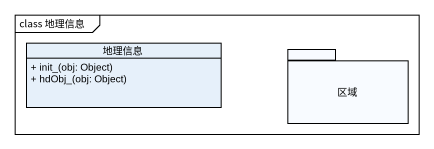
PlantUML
@startuml
mainframe class 地理信息
hide circle
hide empty members
skinparam classAttributeIconSize 0
class 地理信息 {
  + init_(obj: Object)
  + hdObj_(obj: Object)
}
package 区域 {
}
@enduml
